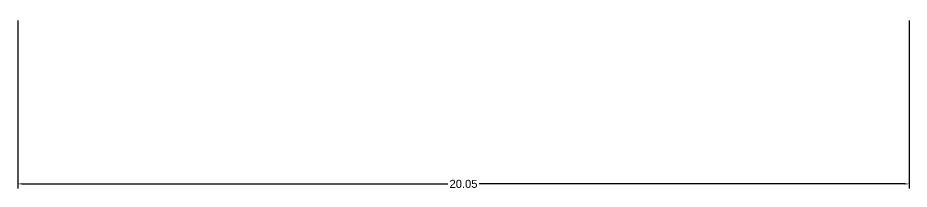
# Model space of a CAD drawing. Extents: x 215.1 to 273.4, y 29.4 to 64.1.
# Drawn here: x 253.35 to 273.4, y 59.61 to 63.46 of the extents above; entities that cross this region are included whole.
import ezdxf

# ---------------------------------------------------------------- set-up
doc = ezdxf.new("R2010")
doc.units = 0
doc.layers.get('0').update_dxf_attribs({"linetype": 'CONTINUOUS'})
doc.layers.get('Defpoints').update_dxf_attribs({"linetype": 'CONTINUOUS'})
doc.styles.get("Standard").update_dxf_attribs({"font": 'arial.ttf', "height": 0.18})
doc.dimstyles.get("Standard").update_dxf_attribs({"dimtxt": 0.18, "dimasz": 0.1, "dimexe": 0.1, "dimexo": 0.06, "dimgap": 0.05, "dimtad": 0, "dimtih": 1, "dimtoh": 1, "dimzin": 0, "dimdsep": 46, "dimtxsty": 'Standard', "dimcen": 0.1, "dimadec": 0, "dimazin": 0, "dimtfac": 1, "dimtofl": 0, "dimtmove": 0, "dimatfit": 3, "dimfxl": 0, "dimtolj": 1, "dimtzin": 0, "dimarcsym": 0})

# ---------------------------------------------------------------- blocks, each defined once
blk = doc.blocks.new('*D244')
at = {"color": 0, "lineweight": -2}
for p, q in [((253.35, 63.398), (253.35, 59.628)), ((273.398, 63.398), (273.398, 59.628)), ((253.45, 59.728), (263.018, 59.728)), ((273.298, 59.728), (263.73, 59.728))]:
    blk.add_line(p, q, dxfattribs=at)
at = {"color": 0}
for points in [[(253.45, 59.745), (253.45, 59.712), (253.35, 59.728)], [(273.298, 59.745), (273.298, 59.712), (273.398, 59.728)]]:
    blk.add_solid(points, dxfattribs=at)
at = {"layer": 'Defpoints', "color": 0}
for p in [(253.35, 63.458), (273.398, 63.458), (273.398, 59.728)]:
    blk.add_point(p, dxfattribs=at)
at = {"color": 0, "insert": (263.374, 59.728), "char_height": 0.18, "attachment_point": 5}
blk.add_mtext('\\A1;20.05', dxfattribs=at)

msp = doc.modelspace()

# ---------------------------------------------------------------- dimensions: what is measured, and where the dimension line sits
dim = msp.add_linear_dim(base=(273.398, 59.728), p1=(253.35, 63.458), p2=(273.398, 63.458), dimstyle='Standard')
dim.commit()
dim.dimension.update_dxf_attribs({"geometry": '*D244', "text_midpoint": (263.374, 59.728)})

doc.saveas('drawing.dxf')
